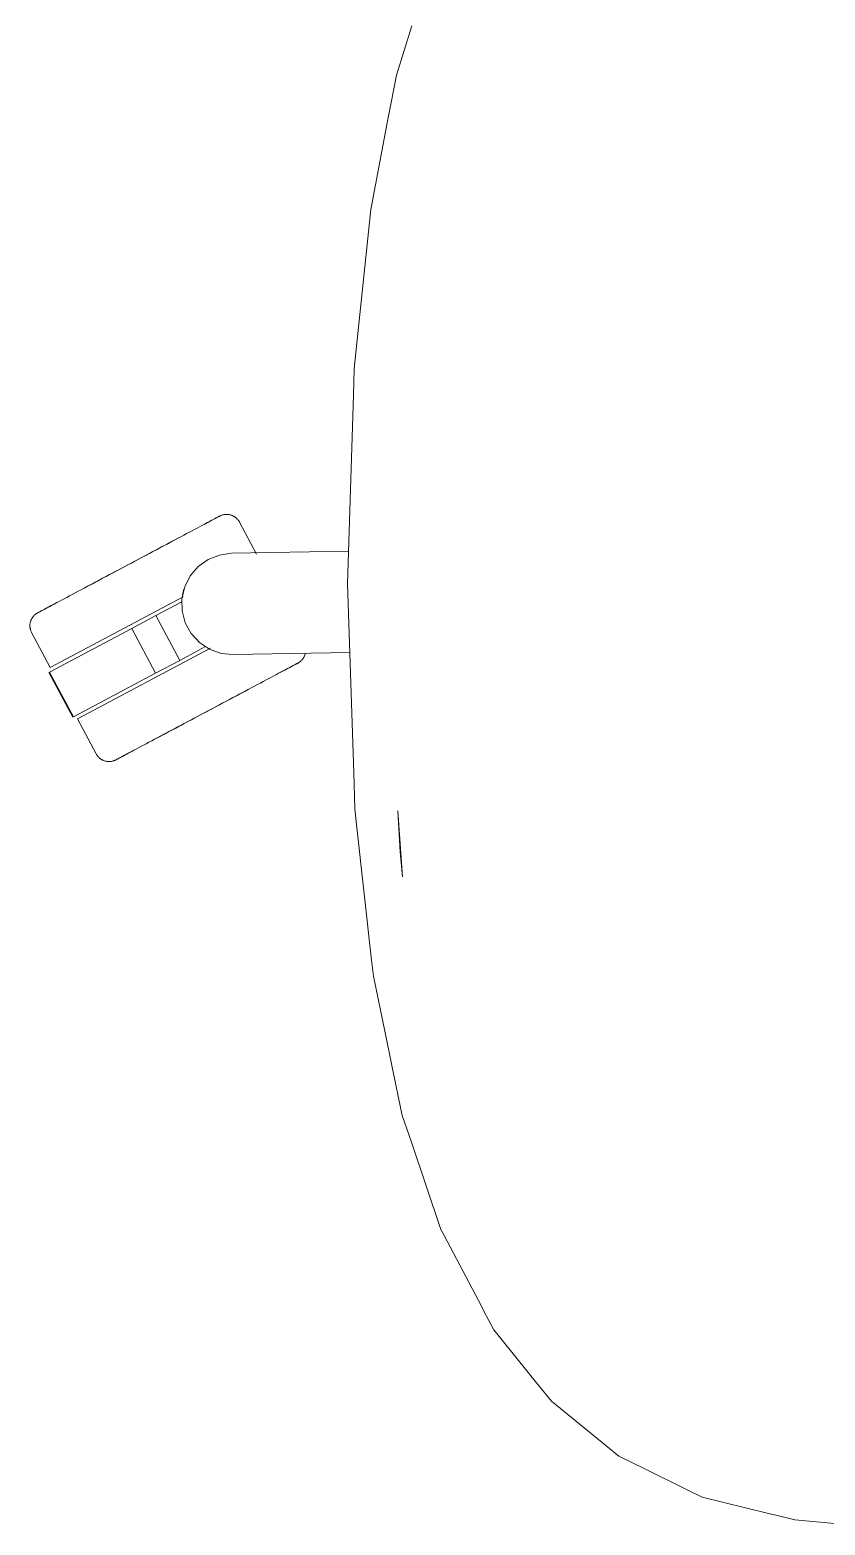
# Model space of a CAD drawing. Header units: millimetres. Extents: x 155927 to 326028, y -36033 to 97293.
# Drawn here: x 165440.6 to 165660.2, y 32931.8 to 33344.8 of the extents above; entities that cross this region are included whole.
import ezdxf

# ---------------------------------------------------------------- set-up
doc = ezdxf.new("R2010")
doc.units = ezdxf.units.MM
doc.header["$MEASUREMENT"] = 0
doc.layers.add('G-IMPT', color=8, linetype='CONTINUOUS', lineweight=9)
doc.layers.add('I-FURN', color=8, linetype='CONTINUOUS', lineweight=9)

msp = doc.modelspace()

# ---------------------------------------------------------------- linework, layer by layer
at = {"layer": 'G-IMPT'}
for p, q in [((165546, 33345.96), (165541.81, 33332.36)), ((165541.81, 33332.36), (165540.35, 33324.75)), ((165539.64, 33321.09), (165540.35, 33324.75)), ((165539.64, 33321.09), (165534.78, 33295.71)), ((165534.69, 33295.25), (165534.78, 33295.71)), ((165534.69, 33295.25), (165530.87, 33258.26)), ((165530.87, 33258.26), (165530.13, 33251.19)), ((165529.91, 33243.93), (165530.13, 33251.19)), ((165528.29, 33191.77), (165529.91, 33243.93)), ((165530, 33139.58), (165528.29, 33191.77)), ((165530, 33139.58), (165530.32, 33129.64)), ((165530.8, 33125.27), (165530.32, 33129.64)), ((165542.2, 33129.11), (165542.84, 33117.77)), ((165542.2, 33129.11), (165543.45, 33110.83)), ((165530.8, 33125.27), (165534.93, 33087.82)), ((165543.45, 33110.83), (165542.84, 33117.77)), ((165535.42, 33083.41), (165534.93, 33087.82)), ((165539.77, 33062.46), (165535.42, 33083.41)), ((165539.77, 33062.46), (165540.53, 33058.78)), ((165540.53, 33058.78), (165543.4, 33044.96)), ((165545.92, 33037.53), (165543.4, 33044.96)), ((165545.92, 33037.53), (165554.07, 33013.44)), ((165554.94, 33011.78), (165554.07, 33013.44)), ((165565.24, 32992.27), (165554.94, 33011.78)), ((165565.24, 32992.27), (165565.97, 32990.89)), ((165568.68, 32985.76), (165565.97, 32990.89)), ((165568.68, 32985.76), (165580.88, 32970.63)), ((165584.64, 32965.97), (165580.88, 32970.63)), ((165599.59, 32953.8), (165584.64, 32965.97)), ((165599.59, 32953.8), (165603.24, 32950.82)), ((165603.24, 32950.82), (165610.41, 32947.29)), ((165621.88, 32941.65), (165610.41, 32947.29)), ((165621.88, 32941.65), (165626.24, 32939.5)), ((165626.24, 32939.5), (165644.18, 32935.1)), ((165644.18, 32935.1), (165646.55, 32934.52)), ((165651.84, 32933.22), (165646.55, 32934.52)), ((165667.72, 32931.78), (165651.84, 32933.22))]:
    msp.add_line(p, q, dxfattribs=at)
at = {"layer": 'I-FURN'}
for p, q in [((165490.13, 33209.01), (165489.65, 33208.75)), ((165489.87, 33208.87), (165490.34, 33209.12)), ((165490.58, 33209.25), (165490.13, 33209.01)), ((165490.34, 33209.12), (165490.77, 33209.35)), ((165490.99, 33209.46), (165490.58, 33209.25)), ((165490.77, 33209.35), (165491.16, 33209.56)), ((165491.36, 33209.66), (165490.99, 33209.46)), ((165491.16, 33209.56), (165491.52, 33209.75)), ((165491.7, 33209.84), (165491.36, 33209.66)), ((165491.52, 33209.75), (165491.84, 33209.91)), ((165491.99, 33210), (165491.7, 33209.84)), ((165491.84, 33209.91), (165492.12, 33210.06)), ((165492.25, 33210.14), (165491.99, 33210)), ((165492.12, 33210.06), (165492.36, 33210.19)), ((165492.47, 33210.25), (165492.25, 33210.14)), ((165492.36, 33210.19), (165492.56, 33210.3)), ((165492.65, 33210.35), (165492.47, 33210.25)), ((165492.56, 33210.3), (165492.72, 33210.38)), ((165492.79, 33210.42), (165492.65, 33210.35)), ((165492.72, 33210.38), (165492.84, 33210.45)), ((165492.89, 33210.48), (165492.79, 33210.42)), ((165492.84, 33210.45), (165492.92, 33210.49)), ((165492.95, 33210.51), (165492.89, 33210.48)), ((165492.92, 33210.49), (165492.97, 33210.52)), ((165492.97, 33210.52), (165492.95, 33210.51)), ((165492.97, 33210.52), (165493.11, 33210.59)), ((165492.97, 33210.52), (165492.97, 33210.52)), ((165493.11, 33210.59), (165493.26, 33210.66)), ((165493.26, 33210.66), (165493.41, 33210.72)), ((165493.41, 33210.72), (165493.56, 33210.77)), ((165493.56, 33210.77), (165493.72, 33210.82)), ((165493.72, 33210.82), (165493.87, 33210.87)), ((165493.87, 33210.87), (165494.03, 33210.9)), ((165494.03, 33210.9), (165494.19, 33210.93)), ((165494.19, 33210.93), (165494.35, 33210.96)), ((165494.35, 33210.96), (165494.51, 33210.97)), ((165494.51, 33210.97), (165494.67, 33210.99)), ((165494.67, 33210.99), (165494.83, 33210.99)), ((165494.83, 33210.99), (165494.99, 33210.99)), ((165494.99, 33210.99), (165495.15, 33210.98)), ((165495.15, 33210.98), (165495.31, 33210.97)), ((165495.31, 33210.97), (165495.47, 33210.94)), ((165495.47, 33210.94), (165495.63, 33210.92)), ((165495.63, 33210.92), (165495.79, 33210.88)), ((165495.79, 33210.88), (165495.94, 33210.84)), ((165495.94, 33210.84), (165496.1, 33210.8)), ((165496.1, 33210.8), (165496.25, 33210.74)), ((165496.25, 33210.74), (165496.4, 33210.69)), ((165496.4, 33210.69), (165496.55, 33210.62)), ((165496.55, 33210.62), (165496.69, 33210.55)), ((165496.69, 33210.55), (165496.84, 33210.47)), ((165496.84, 33210.47), (165496.97, 33210.39)), ((165496.97, 33210.39), (165497.11, 33210.31)), ((165497.11, 33210.31), (165497.24, 33210.21)), ((165497.24, 33210.21), (165497.37, 33210.12)), ((165497.37, 33210.12), (165497.49, 33210.01)), ((165497.49, 33210.01), (165497.61, 33209.9)), ((165497.61, 33209.9), (165497.73, 33209.79)), ((165497.73, 33209.79), (165497.84, 33209.68)), ((165497.84, 33209.68), (165497.95, 33209.55)), ((165497.95, 33209.55), (165498.05, 33209.43)), ((165498.05, 33209.43), (165498.14, 33209.3)), ((165498.14, 33209.3), (165498.24, 33209.17)), ((165498.24, 33209.17), (165498.32, 33209.03)), ((165498.32, 33209.03), (165498.4, 33208.89)), ((165482.25, 33204.82), (165481.42, 33204.37)), ((165483.06, 33205.25), (165482.25, 33204.82)), ((165483.85, 33205.67), (165483.06, 33205.25)), ((165484.61, 33206.07), (165483.85, 33205.67)), ((165485.35, 33206.46), (165484.61, 33206.07)), ((165486.05, 33206.84), (165485.35, 33206.46)), ((165486.73, 33207.2), (165486.05, 33206.84)), ((165487.38, 33207.55), (165486.73, 33207.2)), ((165488, 33207.87), (165487.38, 33207.55)), ((165488.58, 33208.18), (165488, 33207.87)), ((165488.27, 33208.02), (165488.84, 33208.32)), ((165489.13, 33208.48), (165488.58, 33208.18)), ((165488.84, 33208.32), (165489.37, 33208.61)), ((165489.65, 33208.75), (165489.13, 33208.48)), ((165489.37, 33208.61), (165489.87, 33208.87)), ((165498.4, 33208.89), (165498.42, 33208.85)), ((165503.12, 33200.01), (165498.42, 33208.85)), ((165473.55, 33200.19), (165474.52, 33200.71)), ((165475.04, 33200.98), (165474.07, 33200.47)), ((165474.52, 33200.71), (165475.48, 33201.22)), ((165476, 33201.49), (165475.04, 33200.98)), ((165475.48, 33201.22), (165476.43, 33201.73)), ((165476.94, 33202), (165476, 33201.49)), ((165476.43, 33201.73), (165477.37, 33202.22)), ((165477.87, 33202.49), (165476.94, 33202)), ((165477.37, 33202.22), (165478.29, 33202.71)), ((165478.79, 33202.98), (165477.87, 33202.49)), ((165478.29, 33202.71), (165479.2, 33203.2)), ((165479.68, 33203.45), (165478.79, 33202.98)), ((165479.2, 33203.2), (165480.09, 33203.67)), ((165480.56, 33203.92), (165479.68, 33203.45)), ((165480.09, 33203.67), (165480.96, 33204.13)), ((165481.42, 33204.37), (165480.56, 33203.92)), ((165480.96, 33204.13), (165481.8, 33204.58)), ((165496.23, 33200.23), (165528.57, 33200.79)), ((165467.1, 33196.76), (165466.1, 33196.23)), ((165466.56, 33196.47), (165467.56, 33197.01)), ((165468.11, 33197.3), (165467.1, 33196.76)), ((165467.56, 33197.01), (165468.57, 33197.54)), ((165469.11, 33197.83), (165468.11, 33197.3)), ((165468.57, 33197.54), (165469.57, 33198.08)), ((165470.11, 33198.36), (165469.11, 33197.83)), ((165469.57, 33198.08), (165470.57, 33198.61)), ((165471.11, 33198.9), (165470.11, 33198.36)), ((165470.57, 33198.61), (165471.57, 33199.14)), ((165472.11, 33199.42), (165471.11, 33198.9)), ((165471.57, 33199.14), (165472.56, 33199.67)), ((165473.09, 33199.95), (165472.11, 33199.42)), ((165472.56, 33199.67), (165473.55, 33200.19)), ((165474.07, 33200.47), (165473.09, 33199.95)), ((165484.82, 33193.98), (165487.02, 33196.55)), ((165487.02, 33196.55), (165489.76, 33198.51)), ((165489.76, 33198.51), (165492.89, 33199.76)), ((165492.89, 33199.76), (165496.23, 33200.23)), ((165459.23, 33192.58), (165458.3, 33192.08)), ((165458.73, 33192.31), (165459.67, 33192.81)), ((165460.18, 33193.09), (165459.23, 33192.58)), ((165459.67, 33192.81), (165460.63, 33193.32)), ((165461.15, 33193.6), (165460.18, 33193.09)), ((165460.63, 33193.32), (165461.6, 33193.84)), ((165462.12, 33194.12), (165461.15, 33193.6)), ((165461.6, 33193.84), (165462.57, 33194.36)), ((165463.11, 33194.64), (165462.12, 33194.12)), ((165462.57, 33194.36), (165463.56, 33194.88)), ((165464.1, 33195.17), (165463.11, 33194.64)), ((165463.56, 33194.88), (165464.56, 33195.41)), ((165465.09, 33195.7), (165464.1, 33195.17)), ((165464.56, 33195.41), (165465.55, 33195.94)), ((165466.1, 33196.23), (165465.09, 33195.7)), ((165465.55, 33195.94), (165466.56, 33196.47)), ((165483.31, 33190.97), (165484.82, 33193.98)), ((165451.46, 33188.45), (165450.71, 33188.05)), ((165452.24, 33188.86), (165451.46, 33188.45)), ((165453.04, 33189.29), (165452.24, 33188.86)), ((165453.87, 33189.73), (165453.04, 33189.29)), ((165454.71, 33190.18), (165453.87, 33189.73)), ((165455.58, 33190.64), (165454.71, 33190.18)), ((165456.47, 33191.11), (165455.58, 33190.64)), ((165457.37, 33191.59), (165456.47, 33191.11)), ((165456.88, 33191.33), (165457.8, 33191.82)), ((165458.3, 33192.08), (165457.37, 33191.59)), ((165457.8, 33191.82), (165458.73, 33192.31)), ((165482.56, 33187.68), (165483.31, 33190.97)), ((165443.2, 33184.05), (165443.42, 33184.17)), ((165443.55, 33184.24), (165443.31, 33184.11)), ((165443.42, 33184.17), (165443.68, 33184.31)), ((165443.83, 33184.39), (165443.55, 33184.24)), ((165443.68, 33184.31), (165443.97, 33184.47)), ((165444.15, 33184.56), (165443.83, 33184.39)), ((165443.97, 33184.47), (165444.31, 33184.64)), ((165444.5, 33184.75), (165444.15, 33184.56)), ((165444.31, 33184.64), (165444.68, 33184.84)), ((165444.9, 33184.96), (165444.5, 33184.75)), ((165444.68, 33184.84), (165445.09, 33185.06)), ((165445.33, 33185.19), (165444.9, 33184.96)), ((165445.09, 33185.06), (165445.54, 33185.3)), ((165445.79, 33185.43), (165445.33, 33185.19)), ((165445.54, 33185.3), (165446.02, 33185.55)), ((165446.29, 33185.7), (165445.79, 33185.43)), ((165446.02, 33185.55), (165446.54, 33185.83)), ((165446.18, 33168.65), (165482.9, 33188.17)), ((165446.83, 33185.98), (165446.29, 33185.7)), ((165446.54, 33185.83), (165447.09, 33186.12)), ((165447.4, 33186.29), (165446.83, 33185.98)), ((165447.09, 33186.12), (165447.67, 33186.43)), ((165448, 33186.61), (165447.4, 33186.29)), ((165448.63, 33186.94), (165448, 33186.61)), ((165449.3, 33187.3), (165448.63, 33186.94)), ((165449.99, 33187.67), (165449.3, 33187.3)), ((165450.71, 33188.05), (165449.99, 33187.67)), ((165475.35, 33183.03), (165482.49, 33186.82)), ((165482.62, 33184.31), (165482.56, 33187.68)), ((165483.48, 33181.05), (165482.62, 33184.31)), ((165440.56, 33180.35), (165440.57, 33180.52)), ((165440.56, 33180.19), (165440.56, 33180.35)), ((165440.56, 33180.03), (165440.56, 33180.19)), ((165440.57, 33179.87), (165440.56, 33180.03)), ((165440.57, 33180.52), (165440.58, 33180.68)), ((165440.58, 33180.68), (165440.6, 33180.84)), ((165440.6, 33180.84), (165440.63, 33180.99)), ((165440.63, 33180.99), (165440.67, 33181.15)), ((165440.67, 33181.15), (165440.71, 33181.31)), ((165440.71, 33181.31), (165440.75, 33181.46)), ((165440.75, 33181.46), (165440.8, 33181.62)), ((165440.8, 33181.62), (165440.86, 33181.77)), ((165440.86, 33181.77), (165440.93, 33181.91)), ((165440.93, 33181.91), (165441, 33182.06)), ((165441, 33182.06), (165441.07, 33182.2)), ((165441.07, 33182.2), (165441.16, 33182.34)), ((165441.16, 33182.34), (165441.24, 33182.47)), ((165441.24, 33182.47), (165441.34, 33182.61)), ((165441.34, 33182.61), (165441.43, 33182.74)), ((165441.43, 33182.74), (165441.54, 33182.86)), ((165441.54, 33182.86), (165441.64, 33182.98)), ((165441.64, 33182.98), (165441.76, 33183.09)), ((165441.76, 33183.09), (165441.87, 33183.21)), ((165441.87, 33183.21), (165441.99, 33183.31)), ((165441.99, 33183.31), (165442.12, 33183.41)), ((165442.12, 33183.41), (165442.25, 33183.51)), ((165442.25, 33183.51), (165442.38, 33183.6)), ((165442.38, 33183.6), (165442.52, 33183.69)), ((165442.52, 33183.69), (165442.66, 33183.77)), ((165442.66, 33183.77), (165442.7, 33183.79)), ((165442.74, 33183.81), (165442.7, 33183.79)), ((165442.7, 33183.79), (165442.72, 33183.8)), ((165442.7, 33183.79), (165442.7, 33183.79)), ((165442.72, 33183.8), (165442.78, 33183.83)), ((165442.83, 33183.86), (165442.74, 33183.81)), ((165442.78, 33183.83), (165442.88, 33183.88)), ((165442.95, 33183.92), (165442.83, 33183.86)), ((165442.88, 33183.88), (165443.02, 33183.96)), ((165443.11, 33184.01), (165442.95, 33183.92)), ((165443.02, 33183.96), (165443.2, 33184.05)), ((165443.31, 33184.11), (165443.11, 33184.01)), ((165468.7, 33179.49), (165475.35, 33183.03)), ((165481.92, 33170.66), (165475.35, 33183.03)), ((165485.1, 33178.09), (165483.48, 33181.05)), ((165440.59, 33179.71), (165440.57, 33179.87)), ((165440.62, 33179.55), (165440.59, 33179.71)), ((165440.65, 33179.39), (165440.62, 33179.55)), ((165440.68, 33179.24), (165440.65, 33179.39)), ((165440.73, 33179.08), (165440.68, 33179.24)), ((165440.77, 33178.93), (165440.73, 33179.08)), ((165440.83, 33178.78), (165440.77, 33178.93)), ((165440.89, 33178.63), (165440.83, 33178.78)), ((165440.96, 33178.48), (165440.89, 33178.63)), ((165441.03, 33178.34), (165440.96, 33178.48)), ((165441.03, 33178.34), (165446.18, 33168.65)), ((165446, 33167.42), (165468.7, 33179.49)), ((165475.28, 33167.13), (165468.7, 33179.49)), ((165487.38, 33175.6), (165485.1, 33178.09)), ((165453.69, 33154.52), (165490.44, 33174.06)), ((165489.06, 33174.46), (165481.92, 33170.66)), ((165490.19, 33173.74), (165487.38, 33175.6)), ((165493.37, 33172.59), (165490.19, 33173.74)), ((165496.72, 33172.25), (165493.37, 33172.59)), ((165528.91, 33172.81), (165496.72, 33172.25)), ((165516.34, 33171.78), (165516.27, 33171.63)), ((165516.4, 33171.92), (165516.34, 33171.78)), ((165516.46, 33172.07), (165516.4, 33171.92)), ((165516.51, 33172.23), (165516.46, 33172.07)), ((165516.56, 33172.38), (165516.51, 33172.23)), ((165516.6, 33172.54), (165516.56, 33172.38)), ((165481.92, 33170.66), (165475.28, 33167.13)), ((165509.86, 33167.4), (165510.43, 33167.71)), ((165510.73, 33167.86), (165510.18, 33167.57)), ((165510.43, 33167.71), (165510.97, 33167.99)), ((165511.24, 33168.14), (165510.73, 33167.86)), ((165510.97, 33167.99), (165511.47, 33168.26)), ((165511.73, 33168.39), (165511.24, 33168.14)), ((165511.47, 33168.26), (165511.94, 33168.5)), ((165512.17, 33168.63), (165511.73, 33168.39)), ((165511.94, 33168.5), (165512.37, 33168.73)), ((165512.58, 33168.85), (165512.17, 33168.63)), ((165512.37, 33168.73), (165512.76, 33168.94)), ((165512.96, 33169.05), (165512.58, 33168.85)), ((165512.76, 33168.94), (165513.11, 33169.13)), ((165513.29, 33169.22), (165512.96, 33169.05)), ((165513.11, 33169.13), (165513.43, 33169.3)), ((165513.59, 33169.38), (165513.29, 33169.22)), ((165513.43, 33169.3), (165513.71, 33169.45)), ((165513.85, 33169.52), (165513.59, 33169.38)), ((165513.71, 33169.45), (165513.95, 33169.58)), ((165514.07, 33169.64), (165513.85, 33169.52)), ((165513.95, 33169.58), (165514.15, 33169.68)), ((165514.25, 33169.73), (165514.07, 33169.64)), ((165514.15, 33169.68), (165514.32, 33169.77)), ((165514.39, 33169.81), (165514.25, 33169.73)), ((165514.32, 33169.77), (165514.44, 33169.83)), ((165514.49, 33169.86), (165514.39, 33169.81)), ((165514.44, 33169.83), (165514.52, 33169.88)), ((165514.55, 33169.89), (165514.49, 33169.86)), ((165514.52, 33169.88), (165514.56, 33169.9)), ((165514.57, 33169.9), (165514.55, 33169.89)), ((165514.56, 33169.9), (165514.57, 33169.9)), ((165514.61, 33169.92), (165514.57, 33169.9)), ((165514.75, 33170), (165514.61, 33169.92)), ((165514.88, 33170.09), (165514.75, 33170)), ((165515.01, 33170.18), (165514.88, 33170.09)), ((165515.14, 33170.28), (165515.01, 33170.18)), ((165515.27, 33170.38), (165515.14, 33170.28)), ((165515.39, 33170.48), (165515.27, 33170.38)), ((165515.51, 33170.59), (165515.39, 33170.48)), ((165515.62, 33170.71), (165515.51, 33170.59)), ((165515.73, 33170.83), (165515.62, 33170.71)), ((165515.83, 33170.95), (165515.73, 33170.83)), ((165515.93, 33171.08), (165515.83, 33170.95)), ((165516.02, 33171.21), (165515.93, 33171.08)), ((165516.11, 33171.35), (165516.02, 33171.21)), ((165516.19, 33171.49), (165516.11, 33171.35)), ((165516.27, 33171.63), (165516.19, 33171.49)), ((165445.83, 33167.33), (165452.4, 33154.97)), ((165452.57, 33155.06), (165446, 33167.42)), ((165475.28, 33167.13), (165452.57, 33155.06)), ((165501.68, 33163.05), (165502.55, 33163.51)), ((165502.55, 33163.51), (165503.4, 33163.96)), ((165503.4, 33163.96), (165504.22, 33164.4)), ((165504.22, 33164.4), (165505.02, 33164.83)), ((165505.02, 33164.83), (165505.8, 33165.24)), ((165505.8, 33165.24), (165506.55, 33165.64)), ((165506.55, 33165.64), (165507.27, 33166.02)), ((165507.27, 33166.02), (165507.97, 33166.39)), ((165507.97, 33166.39), (165508.63, 33166.75)), ((165508.63, 33166.75), (165509.26, 33167.08)), ((165509.26, 33167.08), (165509.86, 33167.4)), ((165510.18, 33167.57), (165509.59, 33167.26)), ((165494.16, 33159.05), (165495.14, 33159.57)), ((165495.67, 33159.85), (165494.69, 33159.33)), ((165495.14, 33159.57), (165496.12, 33160.09)), ((165496.64, 33160.37), (165495.67, 33159.85)), ((165496.12, 33160.09), (165497.08, 33160.6)), ((165497.59, 33160.88), (165496.64, 33160.37)), ((165497.08, 33160.6), (165498.03, 33161.11)), ((165498.54, 33161.38), (165497.59, 33160.88)), ((165498.03, 33161.11), (165498.97, 33161.61)), ((165499.47, 33161.87), (165498.54, 33161.38)), ((165498.97, 33161.61), (165499.89, 33162.1)), ((165500.38, 33162.36), (165499.47, 33161.87)), ((165499.89, 33162.1), (165500.8, 33162.58)), ((165500.8, 33162.58), (165501.68, 33163.05)), ((165486.15, 33154.79), (165487.15, 33155.33)), ((165487.69, 33155.61), (165486.69, 33155.08)), ((165487.15, 33155.33), (165488.15, 33155.86)), ((165488.7, 33156.15), (165487.69, 33155.61)), ((165488.15, 33155.86), (165489.16, 33156.39)), ((165489.7, 33156.68), (165488.7, 33156.15)), ((165489.16, 33156.39), (165490.16, 33156.93)), ((165490.71, 33157.22), (165489.7, 33156.68)), ((165490.16, 33156.93), (165491.17, 33157.46)), ((165491.71, 33157.75), (165490.71, 33157.22)), ((165491.17, 33157.46), (165492.17, 33157.99)), ((165492.71, 33158.28), (165491.71, 33157.75)), ((165492.17, 33157.99), (165493.17, 33158.52)), ((165493.7, 33158.81), (165492.71, 33158.28)), ((165493.17, 33158.52), (165494.16, 33159.05)), ((165494.69, 33159.33), (165493.7, 33158.81)), ((165453.69, 33154.52), (165458.84, 33144.84)), ((165478.48, 33150.71), (165479.39, 33151.2)), ((165479.89, 33151.47), (165478.97, 33150.97)), ((165479.39, 33151.2), (165480.32, 33151.69)), ((165480.83, 33151.96), (165479.89, 33151.47)), ((165480.32, 33151.69), (165481.27, 33152.2)), ((165481.78, 33152.47), (165480.83, 33151.96)), ((165481.27, 33152.2), (165482.22, 33152.7)), ((165482.74, 33152.98), (165481.78, 33152.47)), ((165482.22, 33152.7), (165483.19, 33153.22)), ((165483.72, 33153.5), (165482.74, 33152.98)), ((165483.19, 33153.22), (165484.17, 33153.74)), ((165484.7, 33154.02), (165483.72, 33153.5)), ((165484.17, 33153.74), (165485.16, 33154.27)), ((165485.69, 33154.55), (165484.7, 33154.02)), ((165485.16, 33154.27), (165486.15, 33154.79)), ((165486.69, 33155.08), (165485.69, 33154.55)), ((165471.21, 33146.85), (165471.92, 33147.22)), ((165471.92, 33147.22), (165472.65, 33147.62)), ((165472.65, 33147.62), (165473.41, 33148.02)), ((165473.41, 33148.02), (165474.2, 33148.44)), ((165474.2, 33148.44), (165475.01, 33148.87)), ((165475.01, 33148.87), (165475.85, 33149.32)), ((165476.31, 33149.56), (165475.46, 33149.11)), ((165475.85, 33149.32), (165476.7, 33149.77)), ((165477.18, 33150.02), (165476.31, 33149.56)), ((165476.7, 33149.77), (165477.58, 33150.24)), ((165478.06, 33150.49), (165477.18, 33150.02)), ((165477.58, 33150.24), (165478.48, 33150.71)), ((165478.97, 33150.97), (165478.06, 33150.49)), ((165458.86, 33144.8), (165458.84, 33144.84)), ((165458.94, 33144.66), (165458.86, 33144.8)), ((165459.03, 33144.52), (165458.94, 33144.66)), ((165459.12, 33144.39), (165459.03, 33144.52)), ((165459.22, 33144.26), (165459.12, 33144.39)), ((165459.32, 33144.13), (165459.22, 33144.26)), ((165459.42, 33144.01), (165459.32, 33144.13)), ((165459.53, 33143.9), (165459.42, 33144.01)), ((165459.65, 33143.78), (165459.53, 33143.9)), ((165459.77, 33143.68), (165459.65, 33143.78)), ((165459.89, 33143.57), (165459.77, 33143.68)), ((165460.02, 33143.48), (165459.89, 33143.57)), ((165460.15, 33143.38), (165460.02, 33143.48)), ((165460.29, 33143.3), (165460.15, 33143.38)), ((165460.43, 33143.21), (165460.29, 33143.3)), ((165460.57, 33143.14), (165460.43, 33143.21)), ((165460.72, 33143.07), (165460.57, 33143.14)), ((165460.86, 33143), (165460.72, 33143.07)), ((165461.01, 33142.95), (165460.86, 33143)), ((165461.17, 33142.89), (165461.01, 33142.95)), ((165461.32, 33142.85), (165461.17, 33142.89)), ((165461.48, 33142.81), (165461.32, 33142.85)), ((165463.39, 33142.82), (165463.24, 33142.79)), ((165463.55, 33142.87), (165463.39, 33142.82)), ((165463.7, 33142.92), (165463.55, 33142.87)), ((165463.85, 33142.97), (165463.7, 33142.92)), ((165464, 33143.03), (165463.85, 33142.97)), ((165464.15, 33143.1), (165464, 33143.03)), ((165464.29, 33143.17), (165464.15, 33143.1)), ((165464.29, 33143.17), (165464.31, 33143.18)), ((165464.3, 33143.17), (165464.29, 33143.17)), ((165464.34, 33143.2), (165464.3, 33143.17)), ((165464.31, 33143.18), (165464.37, 33143.21)), ((165464.42, 33143.24), (165464.34, 33143.2)), ((165464.37, 33143.21), (165464.47, 33143.27)), ((165464.54, 33143.3), (165464.42, 33143.24)), ((165464.47, 33143.27), (165464.61, 33143.34)), ((165464.71, 33143.39), (165464.54, 33143.3)), ((165464.61, 33143.34), (165464.79, 33143.44)), ((165464.91, 33143.5), (165464.71, 33143.39)), ((165464.79, 33143.44), (165465.01, 33143.55)), ((165465.15, 33143.63), (165464.91, 33143.5)), ((165465.01, 33143.55), (165465.27, 33143.69)), ((165465.43, 33143.77), (165465.15, 33143.63)), ((165465.27, 33143.69), (165465.57, 33143.85)), ((165465.74, 33143.94), (165465.43, 33143.77)), ((165465.57, 33143.85), (165465.9, 33144.03)), ((165466.1, 33144.13), (165465.74, 33143.94)), ((165465.9, 33144.03), (165466.28, 33144.23)), ((165466.49, 33144.34), (165466.1, 33144.13)), ((165466.28, 33144.23), (165466.69, 33144.44)), ((165466.92, 33144.57), (165466.49, 33144.34)), ((165466.69, 33144.44), (165467.13, 33144.68)), ((165467.39, 33144.82), (165466.92, 33144.57)), ((165467.13, 33144.68), (165467.61, 33144.94)), ((165467.89, 33145.08), (165467.39, 33144.82)), ((165467.61, 33144.94), (165468.13, 33145.21)), ((165468.43, 33145.37), (165467.89, 33145.08)), ((165468.13, 33145.21), (165468.68, 33145.51)), ((165468.99, 33145.67), (165468.43, 33145.37)), ((165468.68, 33145.51), (165469.27, 33145.82)), ((165469.27, 33145.82), (165469.88, 33146.14)), ((165469.88, 33146.14), (165470.53, 33146.49)), ((165470.53, 33146.49), (165471.21, 33146.85)), ((165461.63, 33142.77), (165461.48, 33142.81)), ((165461.79, 33142.75), (165461.63, 33142.77)), ((165461.95, 33142.72), (165461.79, 33142.75)), ((165462.11, 33142.71), (165461.95, 33142.72)), ((165462.27, 33142.7), (165462.11, 33142.71)), ((165462.44, 33142.7), (165462.27, 33142.7)), ((165462.6, 33142.7), (165462.44, 33142.7)), ((165462.76, 33142.72), (165462.6, 33142.7)), ((165462.92, 33142.73), (165462.76, 33142.72)), ((165463.08, 33142.76), (165462.92, 33142.73)), ((165463.24, 33142.79), (165463.08, 33142.76))]:
    msp.add_line(p, q, dxfattribs=at)
msp.add_arc((165496.29, 33186.23), 13.81, 162.664, 167.6527, dxfattribs=at)
msp.add_open_spline([(165482.68, 33188.6), (165482.76, 33189.03), (165482.86, 33189.45), (165482.97, 33189.87)], degree=3, dxfattribs=at)

doc.saveas('drawing.dxf')
